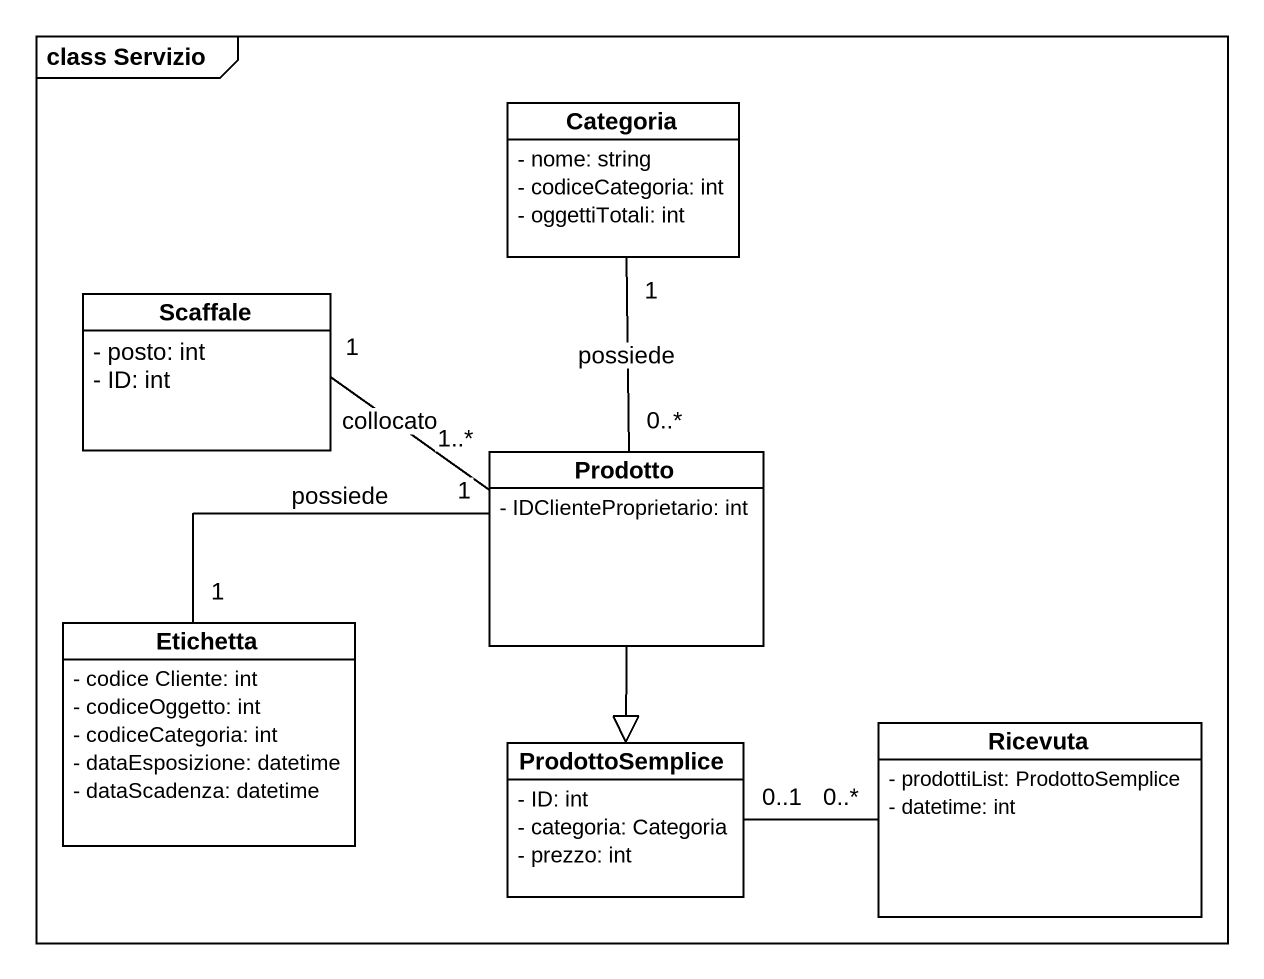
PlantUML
@startuml
mainframe class Servizio
hide circle
hide empty members
skinparam classAttributeIconSize 0
class Categoria {
  - nome: string
  - codiceCategoria: int
  - oggettiTotali: int
}
class Scaffale {
  - posto: int
  - ID: int
}
class Prodotto {
  - IDClienteProprietario: int
}
class Etichetta {
  - codice Cliente: int
  - codiceOggetto: int
  - codiceCategoria: int
  - dataEsposizione: datetime
  - dataScadenza: datetime
}
class ProdottoSemplice {
  - ID: int
  - categoria: Categoria
  - prezzo: int
}
class Ricevuta {
  - prodottiList: ProdottoSemplice
  - datetime: int
}
Categoria "1" -- "0..*" Prodotto : possiede
Prodotto "1..*" -left- "1" Scaffale : collocato
Prodotto --|> ProdottoSemplice
Etichetta "1" -right- "1" Prodotto : possiede
Ricevuta "0..*" -left- "0..1" ProdottoSemplice
@enduml
